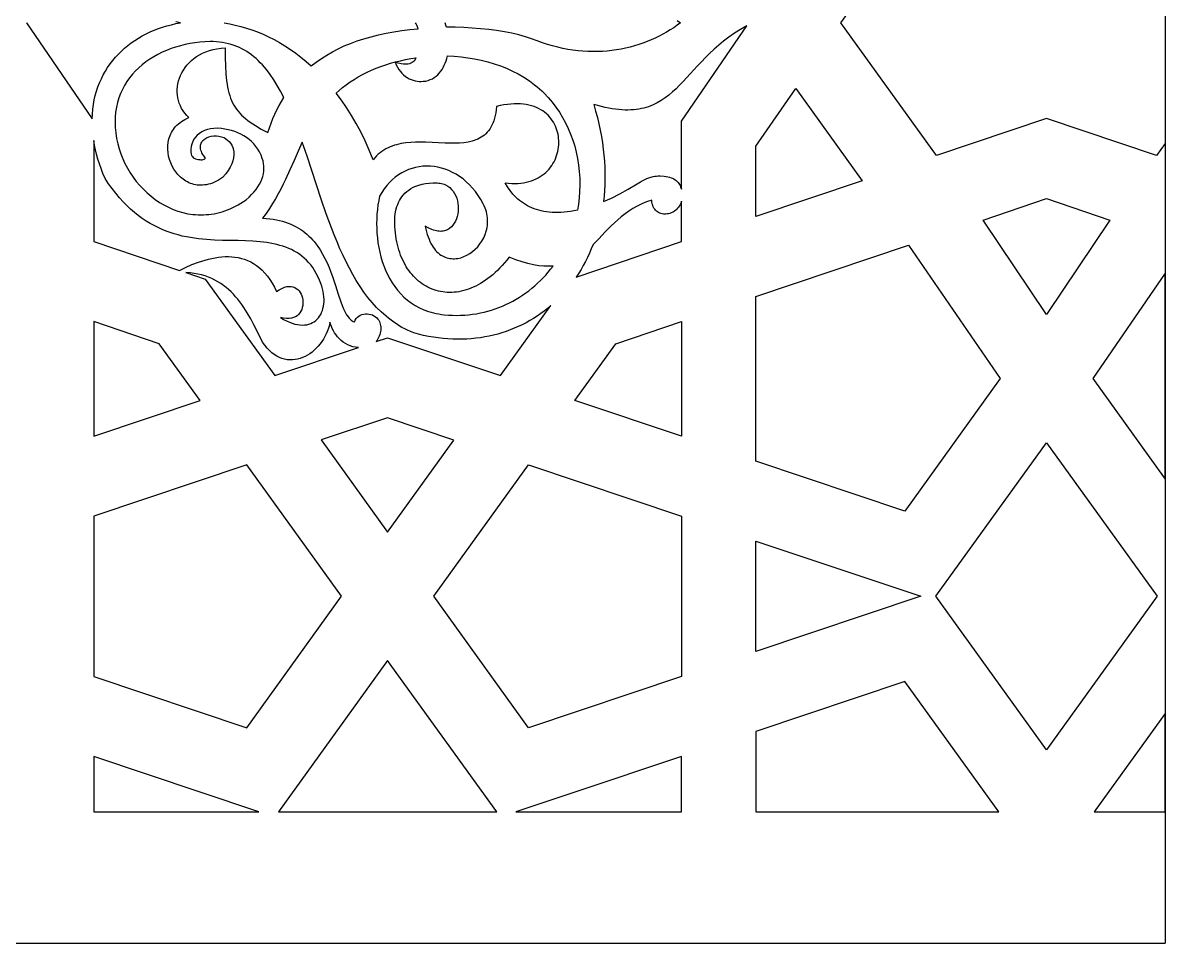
# Model space of a CAD drawing. Extents: x -52 to 65, y -44 to -4.
# Drawn here: x 40.02 to 64.62, y -44.33 to -24.51 of the extents above; entities that cross this region are included whole.
import ezdxf

# ---------------------------------------------------------------- set-up
doc = ezdxf.new("R2010")
doc.units = 0
doc.header["$MEASUREMENT"] = 0
doc.layers.get('0').update_dxf_attribs({"linetype": 'CONTINUOUS'})
doc.layers.add('LAYER_1', color=18, linetype='CONTINUOUS')

msp = doc.modelspace()

# ---------------------------------------------------------------- linework, layer by layer
msp.add_line((64.619, -4.33), (64.619, -44.329))
at = {"layer": 'LAYER_1'}
for points in [[(62.063, -22.45), (62.063, -22.451), (62.064, -22.45), (64.43, -21.652), (64.619, -21.914), (64.619, -27.105), (64.43, -27.368), (62.064, -26.568), (62.064, -26.568), (59.697, -27.367), (57.638, -24.509), (59.697, -21.651)], [(55.61, -24.575), (55.474, -24.652), (55.346, -24.733), (55.226, -24.817), (55.113, -24.902), (55.006, -24.99), (54.906, -25.078), (54.811, -25.168), (54.72, -25.257), (54.634, -25.347), (54.551, -25.435), (54.392, -25.609), (54.24, -25.774), (54.164, -25.852), (54.089, -25.927), (54.012, -25.998), (53.934, -26.065), (53.853, -26.126), (53.77, -26.183), (53.683, -26.233), (53.592, -26.277), (53.544, -26.297), (53.496, -26.315), (53.446, -26.331), (53.395, -26.345), (53.342, -26.357), (53.287, -26.367), (53.231, -26.376), (53.174, -26.382), (53.114, -26.386), (53.052, -26.387), (52.989, -26.387), (52.923, -26.384), (52.856, -26.379), (52.786, -26.371), (52.714, -26.361), (52.639, -26.348), (52.562, -26.332), (52.483, -26.314), (52.401, -26.293), (52.316, -26.27), (52.357, -26.41), (52.394, -26.549), (52.427, -26.687), (52.456, -26.824), (52.481, -26.96), (52.503, -27.094), (52.521, -27.227), (52.535, -27.359), (52.546, -27.489), (52.553, -27.618), (52.557, -27.746), (52.558, -27.871), (52.555, -27.996), (52.549, -28.119), (52.539, -28.24), (52.526, -28.359), (52.527, -28.359), (52.697, -28.282), (52.874, -28.192), (53.058, -28.091), (53.249, -27.977), (53.322, -27.933), (53.39, -27.895), (53.457, -27.863), (53.524, -27.838), (53.593, -27.82), (53.629, -27.814), (53.666, -27.809), (53.705, -27.807), (53.746, -27.806), (53.834, -27.811), (53.876, -27.817), (53.914, -27.824), (53.95, -27.834), (53.983, -27.845), (54.013, -27.858), (54.041, -27.872), (54.067, -27.889), (54.091, -27.906), (54.112, -27.926), (54.131, -27.946), (54.147, -27.967), (54.162, -27.99), (54.175, -28.014), (54.186, -28.038), (54.203, -28.089), (54.203, -26.627)], [(45.643, -26.115), (45.574, -25.983), (45.502, -25.856), (45.427, -25.736), (45.349, -25.622), (45.267, -25.515), (45.181, -25.415), (45.137, -25.368), (45.091, -25.323), (45.045, -25.28), (44.997, -25.24), (44.948, -25.201), (44.898, -25.164), (44.847, -25.13), (44.794, -25.098), (44.74, -25.069), (44.685, -25.042), (44.629, -25.017), (44.571, -24.995), (44.511, -24.975), (44.451, -24.958), (44.388, -24.944), (44.325, -24.932), (44.259, -24.923), (44.192, -24.917), (44.124, -24.914), (44.054, -24.913), (43.945, -24.917), (43.836, -24.926), (43.729, -24.938), (43.623, -24.955), (43.518, -24.976), (43.415, -25.002), (43.313, -25.031), (43.214, -25.065), (43.117, -25.102), (43.022, -25.144), (42.931, -25.189), (42.842, -25.239), (42.756, -25.292), (42.674, -25.35), (42.595, -25.411), (42.521, -25.476), (42.45, -25.544), (42.384, -25.617), (42.323, -25.693), (42.266, -25.773), (42.214, -25.856), (42.167, -25.943), (42.126, -26.033), (42.091, -26.127), (42.062, -26.225), (42.039, -26.326), (42.022, -26.43), (42.012, -26.538), (42.009, -26.649), (42.012, -26.763), (42.024, -26.881), (42.042, -27.001), (42.066, -27.113), (42.096, -27.224), (42.133, -27.332), (42.175, -27.438), (42.223, -27.542), (42.277, -27.642), (42.335, -27.74), (42.399, -27.834), (42.467, -27.925), (42.54, -28.012), (42.618, -28.094), (42.699, -28.172), (42.784, -28.245), (42.873, -28.313), (42.965, -28.375), (43.061, -28.432), (43.159, -28.482), (43.26, -28.526), (43.364, -28.564), (43.47, -28.595), (43.577, -28.619), (43.687, -28.635), (43.743, -28.64), (43.799, -28.643), (43.855, -28.644), (43.911, -28.643), (43.968, -28.64), (44.025, -28.635), (44.082, -28.628), (44.14, -28.619), (44.198, -28.607), (44.255, -28.593), (44.313, -28.577), (44.371, -28.558), (44.429, -28.537), (44.488, -28.514), (44.546, -28.488), (44.604, -28.459), (44.662, -28.429), (44.72, -28.395), (44.778, -28.359), (44.835, -28.32), (44.895, -28.264), (44.95, -28.209), (44.999, -28.153), (45.044, -28.097), (45.083, -28.041), (45.117, -27.985), (45.146, -27.93), (45.169, -27.874), (45.188, -27.818), (45.202, -27.763), (45.21, -27.707), (45.214, -27.652), (45.213, -27.596), (45.207, -27.54), (45.196, -27.484), (45.18, -27.428), (45.153, -27.357), (45.121, -27.29), (45.084, -27.227), (45.043, -27.169), (44.997, -27.115), (44.948, -27.065), (44.895, -27.019), (44.839, -26.977), (44.779, -26.94), (44.717, -26.906), (44.653, -26.877), (44.586, -26.851), (44.517, -26.829), (44.447, -26.811), (44.375, -26.797), (44.303, -26.787), (44.218, -26.78), (44.138, -26.782), (44.064, -26.791), (43.996, -26.807), (43.933, -26.829), (43.876, -26.858), (43.825, -26.891), (43.78, -26.93), (43.741, -26.972), (43.708, -27.018), (43.682, -27.067), (43.662, -27.119), (43.648, -27.173), (43.642, -27.229), (43.642, -27.285), (43.649, -27.341), (43.658, -27.367), (43.673, -27.389), (43.693, -27.408), (43.716, -27.424), (43.743, -27.436), (43.772, -27.445), (43.801, -27.452), (43.831, -27.456), (43.859, -27.457), (43.885, -27.457), (43.909, -27.453), (43.928, -27.448), (43.942, -27.441), (43.951, -27.432), (43.952, -27.421), (43.946, -27.409), (43.92, -27.375), (43.899, -27.343), (43.881, -27.312), (43.867, -27.281), (43.857, -27.252), (43.85, -27.224), (43.847, -27.197), (43.847, -27.171), (43.849, -27.147), (43.855, -27.124), (43.863, -27.101), (43.874, -27.081), (43.886, -27.061), (43.901, -27.043), (43.918, -27.026), (43.937, -27.011), (43.958, -26.997), (43.98, -26.984), (44.028, -26.964), (44.08, -26.95), (44.135, -26.942), (44.191, -26.941), (44.247, -26.948), (44.302, -26.961), (44.329, -26.971), (44.355, -26.982), (44.395, -27.005), (44.433, -27.033), (44.467, -27.066), (44.496, -27.103), (44.522, -27.145), (44.542, -27.191), (44.556, -27.241), (44.564, -27.295), (44.565, -27.353), (44.559, -27.414), (44.544, -27.478), (44.52, -27.545), (44.487, -27.615), (44.444, -27.688), (44.391, -27.763), (44.326, -27.84), (44.281, -27.87), (44.236, -27.897), (44.191, -27.92), (44.147, -27.941), (44.104, -27.959), (44.061, -27.973), (44.018, -27.985), (43.977, -27.995), (43.936, -28.001), (43.895, -28.005), (43.855, -28.006), (43.816, -28.005), (43.778, -28.002), (43.74, -27.996), (43.704, -27.988), (43.668, -27.978), (43.633, -27.966), (43.599, -27.952), (43.566, -27.936), (43.534, -27.918), (43.473, -27.878), (43.416, -27.831), (43.364, -27.778), (43.317, -27.721), (43.275, -27.659), (43.238, -27.593), (43.207, -27.524), (43.182, -27.453), (43.163, -27.38), (43.15, -27.306), (43.145, -27.231), (43.146, -27.156), (43.154, -27.082), (43.17, -27.009), (43.181, -26.973), (43.194, -26.938), (43.209, -26.903), (43.226, -26.869), (43.245, -26.836), (43.266, -26.804), (43.289, -26.773), (43.314, -26.743), (43.342, -26.714), (43.372, -26.686), (43.404, -26.66), (43.438, -26.634), (43.475, -26.611), (43.514, -26.588), (43.555, -26.568), (43.599, -26.549), (43.553, -26.504), (43.511, -26.456), (43.475, -26.406), (43.443, -26.353), (43.415, -26.298), (43.393, -26.242), (43.375, -26.184), (43.361, -26.125), (43.353, -26.065), (43.349, -26.004), (43.349, -25.943), (43.354, -25.882), (43.364, -25.821), (43.378, -25.76), (43.397, -25.7), (43.42, -25.641), (43.448, -25.584), (43.48, -25.527), (43.516, -25.473), (43.557, -25.421), (43.602, -25.371), (43.652, -25.323), (43.706, -25.278), (43.764, -25.237), (43.827, -25.199), (43.894, -25.164), (43.965, -25.134), (44.04, -25.108), (44.12, -25.086), (44.203, -25.069), (44.291, -25.057), (44.383, -25.05), (44.383, -25.254), (44.387, -25.438), (44.396, -25.606), (44.411, -25.757), (44.421, -25.827), (44.432, -25.894), (44.445, -25.958), (44.46, -26.018), (44.477, -26.076), (44.496, -26.131), (44.517, -26.183), (44.541, -26.233), (44.566, -26.281), (44.595, -26.327), (44.625, -26.371), (44.659, -26.414), (44.695, -26.455), (44.734, -26.495), (44.776, -26.535), (44.82, -26.573), (44.868, -26.611), (44.919, -26.648), (45.032, -26.721), (45.158, -26.796), (45.298, -26.872), (45.333, -26.769), (45.37, -26.668), (45.409, -26.57), (45.451, -26.474), (45.495, -26.38), (45.542, -26.289), (45.591, -26.2), (45.643, -26.114)], [(48.487, -25.262), (48.469, -25.296), (48.45, -25.324), (48.428, -25.348), (48.404, -25.365), (48.378, -25.379), (48.346, -25.391), (48.31, -25.399), (48.268, -25.402), (48.221, -25.4), (48.167, -25.392), (48.106, -25.376), (48.039, -25.353), (48.063, -25.411), (48.091, -25.464), (48.12, -25.513), (48.153, -25.557), (48.187, -25.596), (48.223, -25.632), (48.261, -25.663), (48.301, -25.69), (48.341, -25.713), (48.383, -25.732), (48.426, -25.747), (48.47, -25.758), (48.514, -25.766), (48.558, -25.771), (48.602, -25.771), (48.646, -25.769), (48.699, -25.762), (48.749, -25.75), (48.797, -25.733), (48.841, -25.712), (48.883, -25.687), (48.921, -25.659), (48.958, -25.627), (48.991, -25.591), (49.022, -25.553), (49.05, -25.512), (49.075, -25.468), (49.098, -25.423), (49.118, -25.375), (49.136, -25.326), (49.152, -25.275), (49.164, -25.223), (49.164, -25.223), (49.312, -25.23), (49.459, -25.242), (49.605, -25.26), (49.749, -25.284), (49.892, -25.313), (50.033, -25.348), (50.171, -25.389), (50.306, -25.436), (50.439, -25.488), (50.567, -25.547), (50.692, -25.611), (50.813, -25.682), (50.929, -25.758), (51.04, -25.841), (51.094, -25.884), (51.146, -25.929), (51.197, -25.976), (51.246, -26.024), (51.336, -26.12), (51.421, -26.219), (51.501, -26.324), (51.575, -26.433), (51.644, -26.545), (51.708, -26.662), (51.766, -26.783), (51.818, -26.907), (51.864, -27.034), (51.905, -27.164), (51.939, -27.298), (51.967, -27.434), (51.989, -27.572), (52.005, -27.713), (52.014, -27.857), (52.016, -28.002), (52.012, -28.141), (52.002, -28.278), (51.985, -28.413), (51.964, -28.546), (51.964, -28.546), (51.964, -28.545), (51.889, -28.56), (51.817, -28.573), (51.746, -28.583), (51.677, -28.59), (51.61, -28.595), (51.545, -28.597), (51.481, -28.597), (51.419, -28.594), (51.358, -28.589), (51.299, -28.582), (51.242, -28.572), (51.187, -28.561), (51.133, -28.547), (51.081, -28.531), (51.03, -28.513), (50.981, -28.493), (50.933, -28.472), (50.888, -28.448), (50.843, -28.423), (50.801, -28.395), (50.759, -28.366), (50.72, -28.336), (50.682, -28.304), (50.645, -28.27), (50.61, -28.235), (50.577, -28.198), (50.514, -28.121), (50.458, -28.039), (50.407, -27.952), (50.479, -27.961), (50.549, -27.967), (50.616, -27.968), (50.681, -27.967), (50.744, -27.962), (50.805, -27.954), (50.863, -27.943), (50.919, -27.929), (50.973, -27.913), (51.025, -27.893), (51.074, -27.872), (51.121, -27.847), (51.165, -27.821), (51.207, -27.792), (51.247, -27.762), (51.285, -27.729), (51.32, -27.695), (51.353, -27.658), (51.383, -27.621), (51.412, -27.582), (51.437, -27.541), (51.461, -27.5), (51.482, -27.457), (51.5, -27.414), (51.517, -27.369), (51.531, -27.324), (51.542, -27.279), (51.551, -27.233), (51.558, -27.186), (51.562, -27.14), (51.564, -27.093), (51.563, -27.046), (51.56, -27), (51.555, -26.954), (51.547, -26.908), (51.536, -26.863), (51.523, -26.818), (51.508, -26.775), (51.49, -26.732), (51.47, -26.69), (51.447, -26.649), (51.422, -26.61), (51.394, -26.572), (51.363, -26.535), (51.331, -26.501), (51.295, -26.467), (51.257, -26.436), (51.217, -26.407), (51.174, -26.38), (51.129, -26.355), (51.081, -26.333), (51.03, -26.313), (50.977, -26.295), (50.921, -26.281), (50.863, -26.269), (50.802, -26.26), (50.739, -26.255), (50.672, -26.252), (50.604, -26.253), (50.533, -26.258), (50.459, -26.266), (50.382, -26.278), (50.303, -26.293), (50.221, -26.313), (50.214, -26.381), (50.205, -26.446), (50.193, -26.507), (50.178, -26.564), (50.162, -26.617), (50.144, -26.667), (50.123, -26.713), (50.1, -26.756), (50.076, -26.796), (50.05, -26.833), (50.021, -26.867), (49.991, -26.898), (49.96, -26.926), (49.926, -26.952), (49.892, -26.975), (49.855, -26.996), (49.817, -27.014), (49.778, -27.031), (49.738, -27.045), (49.696, -27.057), (49.609, -27.077), (49.518, -27.09), (49.423, -27.098), (49.325, -27.101), (49.223, -27.101), (49.12, -27.098), (48.694, -27.08), (48.587, -27.079), (48.481, -27.08), (48.375, -27.085), (48.272, -27.095), (48.171, -27.11), (48.072, -27.133), (48.024, -27.147), (47.977, -27.163), (47.931, -27.181), (47.886, -27.201), (47.841, -27.224), (47.798, -27.249), (47.756, -27.277), (47.716, -27.307), (47.676, -27.341), (47.638, -27.377), (47.602, -27.416), (47.567, -27.459), (47.482, -27.251), (47.392, -27.051), (47.298, -26.86), (47.2, -26.677), (47.098, -26.502), (46.992, -26.334), (46.882, -26.175), (46.769, -26.023), (46.769, -26.021), (46.836, -25.963), (46.905, -25.904), (46.986, -25.843), (47.07, -25.783), (47.157, -25.727), (47.247, -25.674), (47.34, -25.623), (47.435, -25.575), (47.532, -25.53), (47.632, -25.489), (47.733, -25.45), (47.837, -25.414), (47.942, -25.381), (48.048, -25.351), (48.156, -25.324), (48.266, -25.3), (48.376, -25.28)], [(55.806, -28.68), (55.806, -27.165), (56.664, -25.921), (58.095, -27.909)], [(43.396, -29.841), (43.528, -29.777), (43.664, -29.717), (43.804, -29.663), (43.875, -29.639), (43.946, -29.617), (44.018, -29.598), (44.09, -29.581), (44.162, -29.567), (44.235, -29.556), (44.307, -29.548), (44.378, -29.544), (44.45, -29.543), (44.521, -29.547), (44.591, -29.554), (44.661, -29.565), (44.729, -29.582), (44.797, -29.602), (44.864, -29.628), (44.929, -29.659), (44.993, -29.695), (45.055, -29.737), (45.116, -29.785), (45.175, -29.839), (45.233, -29.898), (45.288, -29.965), (45.341, -30.037), (45.392, -30.117), (45.441, -30.204), (45.487, -30.298), (45.546, -30.258), (45.602, -30.227), (45.656, -30.205), (45.706, -30.191), (45.754, -30.185), (45.798, -30.187), (45.839, -30.195), (45.877, -30.209), (45.911, -30.229), (45.942, -30.254), (45.97, -30.283), (45.993, -30.315), (46.013, -30.351), (46.029, -30.39), (46.042, -30.43), (46.05, -30.472), (46.054, -30.515), (46.054, -30.558), (46.05, -30.6), (46.041, -30.642), (46.028, -30.682), (46.011, -30.72), (45.989, -30.755), (45.962, -30.787), (45.931, -30.816), (45.894, -30.84), (45.853, -30.858), (45.807, -30.872), (45.755, -30.879), (45.699, -30.879), (45.637, -30.872), (45.569, -30.858), (45.636, -30.896), (45.7, -30.929), (45.762, -30.957), (45.822, -30.979), (45.88, -30.996), (45.936, -31.008), (45.99, -31.015), (46.041, -31.018), (46.09, -31.016), (46.136, -31.01), (46.18, -30.999), (46.221, -30.985), (46.26, -30.966), (46.296, -30.945), (46.33, -30.919), (46.361, -30.891), (46.389, -30.859), (46.414, -30.824), (46.437, -30.787), (46.456, -30.747), (46.473, -30.704), (46.486, -30.659), (46.496, -30.613), (46.504, -30.564), (46.508, -30.513), (46.509, -30.461), (46.506, -30.408), (46.5, -30.353), (46.491, -30.297), (46.478, -30.241), (46.462, -30.183), (46.443, -30.126), (46.412, -30.048), (46.378, -29.974), (46.342, -29.905), (46.304, -29.84), (46.264, -29.779), (46.222, -29.722), (46.177, -29.669), (46.13, -29.62), (46.082, -29.574), (46.031, -29.532), (45.978, -29.493), (45.923, -29.457), (45.867, -29.424), (45.808, -29.394), (45.748, -29.367), (45.686, -29.342), (45.622, -29.32), (45.557, -29.301), (45.49, -29.283), (45.421, -29.268), (45.351, -29.254), (45.28, -29.243), (45.132, -29.224), (44.979, -29.211), (44.821, -29.203), (44.659, -29.199), (44.492, -29.196), (44.323, -29.194), (44.152, -29.188), (43.98, -29.177), (43.806, -29.16), (43.719, -29.149), (43.631, -29.135), (43.544, -29.119), (43.456, -29.1), (43.369, -29.078), (43.281, -29.053), (43.194, -29.025), (43.107, -28.994), (43.021, -28.959), (42.934, -28.92), (42.848, -28.877), (42.763, -28.83), (42.678, -28.778), (42.593, -28.722), (42.509, -28.661), (42.426, -28.594), (42.344, -28.523), (42.262, -28.446), (42.182, -28.364), (42.102, -28.275), (42.023, -28.181), (41.945, -28.08), (41.868, -27.973), (41.793, -27.859), (41.749, -27.753), (41.709, -27.648), (41.673, -27.544), (41.641, -27.442), (41.613, -27.341), (41.589, -27.242), (41.568, -27.143), (41.551, -27.046), (41.551, -29.22)], [(51.394, -30.6), (51.322, -30.659), (51.249, -30.717), (51.174, -30.772), (51.097, -30.824), (51.019, -30.874), (50.939, -30.922), (50.858, -30.967), (50.775, -31.01), (50.691, -31.05), (50.605, -31.088), (50.518, -31.122), (50.43, -31.155), (50.34, -31.184), (50.249, -31.211), (50.157, -31.235), (50.064, -31.256), (49.969, -31.275), (49.874, -31.29), (49.777, -31.303), (49.679, -31.312), (49.581, -31.319), (49.481, -31.323), (49.38, -31.324), (49.279, -31.321), (49.176, -31.316), (49.073, -31.307), (48.969, -31.295), (48.865, -31.28), (48.759, -31.262), (48.653, -31.241), (48.546, -31.216), (48.439, -31.188), (48.373, -31.16), (48.309, -31.131), (48.246, -31.1), (48.185, -31.067), (48.125, -31.032), (48.066, -30.995), (48.008, -30.956), (47.952, -30.915), (47.897, -30.873), (47.843, -30.829), (47.739, -30.736), (47.64, -30.637), (47.545, -30.532), (47.454, -30.422), (47.367, -30.306), (47.284, -30.185), (47.204, -30.059), (47.128, -29.929), (47.055, -29.795), (46.984, -29.658), (46.917, -29.517), (46.852, -29.373), (46.789, -29.227), (46.729, -29.078), (46.67, -28.927), (46.557, -28.62), (46.45, -28.31), (46.244, -27.686), (46.142, -27.379), (46.039, -27.078), (46.039, -27.078), (45.95, -27.274), (45.863, -27.473), (45.773, -27.676), (45.679, -27.881), (45.629, -27.984), (45.576, -28.088), (45.521, -28.192), (45.462, -28.297), (45.4, -28.402), (45.333, -28.507), (45.262, -28.613), (45.186, -28.718), (45.265, -28.722), (45.34, -28.729), (45.413, -28.739), (45.484, -28.751), (45.551, -28.765), (45.616, -28.782), (45.679, -28.801), (45.739, -28.823), (45.797, -28.846), (45.852, -28.872), (45.906, -28.899), (45.957, -28.928), (46.006, -28.96), (46.053, -28.992), (46.097, -29.027), (46.14, -29.063), (46.182, -29.1), (46.221, -29.139), (46.258, -29.179), (46.294, -29.22), (46.361, -29.306), (46.422, -29.395), (46.478, -29.488), (46.528, -29.583), (46.574, -29.68), (46.617, -29.778), (46.655, -29.876), (46.691, -29.975), (46.755, -30.168), (46.814, -30.352), (46.871, -30.521), (46.9, -30.599), (46.93, -30.671), (46.962, -30.737), (46.995, -30.797), (47.032, -30.848), (47.051, -30.871), (47.071, -30.891), (47.092, -30.91), (47.114, -30.926), (47.137, -30.939), (47.161, -30.95), (47.179, -30.911), (47.201, -30.876), (47.228, -30.847), (47.258, -30.823), (47.29, -30.804), (47.325, -30.79), (47.362, -30.781), (47.4, -30.777), (47.438, -30.777), (47.476, -30.781), (47.513, -30.789), (47.549, -30.801), (47.583, -30.818), (47.615, -30.838), (47.644, -30.861), (47.669, -30.888), (47.686, -30.913), (47.7, -30.939), (47.711, -30.967), (47.72, -30.997), (47.726, -31.028), (47.729, -31.06), (47.729, -31.092), (47.728, -31.125), (47.723, -31.159), (47.717, -31.192), (47.708, -31.224), (47.697, -31.256), (47.684, -31.287), (47.669, -31.317), (47.652, -31.346), (47.633, -31.372), (47.877, -31.29), (50.307, -32.105)], [(51.439, -29.748), (51.439, -29.748), (51.343, -29.752), (51.242, -29.749), (51.134, -29.739), (51.021, -29.72), (50.9, -29.693), (50.773, -29.657), (50.638, -29.612), (50.495, -29.557), (50.446, -29.619), (50.396, -29.678), (50.345, -29.735), (50.295, -29.789), (50.243, -29.84), (50.192, -29.888), (50.14, -29.934), (50.089, -29.976), (50.036, -30.017), (49.984, -30.054), (49.932, -30.089), (49.88, -30.121), (49.827, -30.151), (49.775, -30.178), (49.723, -30.203), (49.67, -30.225), (49.618, -30.245), (49.566, -30.262), (49.515, -30.277), (49.463, -30.289), (49.412, -30.299), (49.361, -30.307), (49.311, -30.312), (49.261, -30.315), (49.211, -30.316), (49.162, -30.315), (49.113, -30.311), (49.065, -30.305), (49.018, -30.297), (48.971, -30.287), (48.924, -30.274), (48.879, -30.26), (48.834, -30.243), (48.79, -30.225), (48.747, -30.204), (48.705, -30.181), (48.664, -30.157), (48.623, -30.13), (48.584, -30.101), (48.546, -30.071), (48.508, -30.038), (48.472, -30.004), (48.437, -29.968), (48.403, -29.93), (48.37, -29.891), (48.339, -29.849), (48.309, -29.806), (48.28, -29.761), (48.253, -29.714), (48.227, -29.666), (48.202, -29.616), (48.179, -29.565), (48.158, -29.511), (48.138, -29.457), (48.119, -29.401), (48.102, -29.343), (48.087, -29.283), (48.074, -29.223), (48.063, -29.161), (48.053, -29.097), (48.045, -29.032), (48.039, -28.966), (48.035, -28.898), (48.032, -28.829), (48.03, -28.79), (48.031, -28.745), (48.034, -28.688), (48.042, -28.62), (48.056, -28.544), (48.079, -28.463), (48.094, -28.422), (48.112, -28.38), (48.133, -28.338), (48.157, -28.297), (48.184, -28.257), (48.215, -28.218), (48.25, -28.18), (48.288, -28.144), (48.331, -28.11), (48.379, -28.079), (48.431, -28.05), (48.488, -28.025), (48.55, -28.003), (48.618, -27.984), (48.691, -27.97), (48.77, -27.961), (48.855, -27.956), (48.946, -27.956), (48.979, -27.959), (49.01, -27.963), (49.041, -27.969), (49.07, -27.976), (49.097, -27.986), (49.124, -27.997), (49.173, -28.024), (49.217, -28.057), (49.256, -28.096), (49.291, -28.138), (49.32, -28.185), (49.345, -28.235), (49.365, -28.287), (49.38, -28.342), (49.391, -28.398), (49.397, -28.455), (49.398, -28.512), (49.395, -28.569), (49.388, -28.625), (49.376, -28.679), (49.359, -28.732), (49.338, -28.781), (49.313, -28.827), (49.284, -28.869), (49.25, -28.906), (49.212, -28.938), (49.17, -28.964), (49.124, -28.983), (49.099, -28.99), (49.074, -28.995), (49.047, -28.999), (49.02, -29), (48.991, -28.999), (48.961, -28.997), (48.931, -28.991), (48.899, -28.984), (48.867, -28.974), (48.833, -28.962), (48.763, -28.929), (48.689, -28.886), (48.702, -28.95), (48.716, -29.01), (48.732, -29.067), (48.75, -29.12), (48.769, -29.171), (48.79, -29.218), (48.811, -29.262), (48.835, -29.303), (48.859, -29.341), (48.884, -29.376), (48.911, -29.409), (48.938, -29.438), (48.967, -29.465), (48.996, -29.489), (49.026, -29.51), (49.057, -29.529), (49.088, -29.545), (49.12, -29.558), (49.153, -29.569), (49.185, -29.578), (49.219, -29.584), (49.252, -29.588), (49.286, -29.59), (49.319, -29.59), (49.353, -29.587), (49.387, -29.583), (49.454, -29.568), (49.52, -29.545), (49.585, -29.515), (49.647, -29.478), (49.707, -29.435), (49.764, -29.386), (49.817, -29.332), (49.865, -29.272), (49.908, -29.208), (49.946, -29.14), (49.977, -29.068), (50.002, -28.993), (50.012, -28.954), (50.019, -28.915), (50.025, -28.875), (50.029, -28.834), (50.031, -28.793), (50.03, -28.752), (50.027, -28.71), (50.022, -28.668), (50.014, -28.625), (50.004, -28.582), (49.992, -28.54), (49.977, -28.497), (49.959, -28.453), (49.938, -28.41), (49.885, -28.316), (49.829, -28.227), (49.769, -28.144), (49.706, -28.068), (49.64, -27.996), (49.572, -27.931), (49.501, -27.872), (49.428, -27.818), (49.353, -27.771), (49.277, -27.729), (49.199, -27.692), (49.12, -27.662), (49.04, -27.637), (48.96, -27.618), (48.88, -27.605), (48.799, -27.597), (48.718, -27.596), (48.638, -27.599), (48.559, -27.609), (48.48, -27.624), (48.403, -27.645), (48.327, -27.671), (48.253, -27.703), (48.181, -27.741), (48.111, -27.784), (48.043, -27.833), (47.979, -27.887), (47.917, -27.947), (47.858, -28.012), (47.803, -28.083), (47.751, -28.16), (47.704, -28.241), (47.685, -28.335), (47.669, -28.431), (47.657, -28.529), (47.648, -28.629), (47.642, -28.73), (47.64, -28.832), (47.642, -28.935), (47.647, -29.038), (47.657, -29.141), (47.67, -29.244), (47.687, -29.347), (47.708, -29.448), (47.733, -29.548), (47.763, -29.647), (47.797, -29.744), (47.835, -29.839), (47.877, -29.931), (47.924, -30.021), (47.976, -30.107), (48.032, -30.19), (48.093, -30.269), (48.159, -30.344), (48.229, -30.414), (48.305, -30.48), (48.386, -30.54), (48.471, -30.596), (48.562, -30.645), (48.659, -30.688), (48.76, -30.726), (48.813, -30.742), (48.867, -30.756), (48.923, -30.768), (48.98, -30.779), (49.038, -30.788), (49.098, -30.795), (49.187, -30.803), (49.275, -30.807), (49.363, -30.809), (49.45, -30.807), (49.537, -30.803), (49.622, -30.796), (49.707, -30.786), (49.791, -30.773), (49.874, -30.757), (49.956, -30.739), (50.037, -30.718), (50.117, -30.695), (50.196, -30.669), (50.274, -30.64), (50.35, -30.609), (50.426, -30.576), (50.5, -30.54), (50.573, -30.502), (50.645, -30.461), (50.715, -30.419), (50.784, -30.374), (50.852, -30.327), (50.918, -30.278), (50.982, -30.226), (51.045, -30.173), (51.107, -30.118), (51.167, -30.061), (51.225, -30.002), (51.281, -29.941), (51.336, -29.878), (51.388, -29.814)], [(54.203, -28.347), (54.195, -28.377), (54.185, -28.405), (54.173, -28.432), (54.158, -28.458), (54.141, -28.482), (54.122, -28.504), (54.102, -28.525), (54.08, -28.544), (54.056, -28.562), (54.032, -28.577), (54.006, -28.591), (53.98, -28.603), (53.953, -28.612), (53.926, -28.62), (53.898, -28.625), (53.871, -28.628), (53.843, -28.629), (53.816, -28.628), (53.789, -28.624), (53.763, -28.618), (53.738, -28.609), (53.713, -28.597), (53.69, -28.583), (53.668, -28.566), (53.648, -28.546), (53.629, -28.524), (53.613, -28.498), (53.598, -28.47), (53.586, -28.438), (53.575, -28.404), (53.568, -28.366), (53.563, -28.325), (53.454, -28.364), (53.35, -28.408), (53.252, -28.456), (53.159, -28.509), (53.072, -28.565), (52.989, -28.624), (52.909, -28.686), (52.834, -28.75), (52.761, -28.816), (52.691, -28.882), (52.557, -29.018), (52.429, -29.152), (52.302, -29.282), (52.302, -29.282), (52.301, -29.285), (52.263, -29.379), (52.224, -29.471), (52.182, -29.561), (52.138, -29.649), (52.091, -29.736), (52.043, -29.82), (51.992, -29.902), (51.94, -29.983), (54.203, -29.219)], [(62.063, -28.293), (63.43, -28.756), (62.063, -30.789), (60.697, -28.756)], [(55.806, -33.947), (55.806, -30.404), (59.095, -29.297), (61.069, -32.17), (59.016, -35.024)], [(47.249, -31.5), (47.187, -31.495), (47.128, -31.484), (47.072, -31.466), (47.019, -31.444), (46.969, -31.417), (46.922, -31.386), (46.879, -31.351), (46.838, -31.314), (46.801, -31.273), (46.767, -31.23), (46.737, -31.186), (46.71, -31.14), (46.686, -31.094), (46.666, -31.047), (46.65, -31.001), (46.637, -30.955), (46.623, -31.02), (46.604, -31.084), (46.583, -31.145), (46.557, -31.205), (46.528, -31.264), (46.497, -31.32), (46.462, -31.373), (46.425, -31.424), (46.385, -31.473), (46.342, -31.518), (46.298, -31.56), (46.251, -31.599), (46.203, -31.635), (46.153, -31.666), (46.101, -31.694), (46.048, -31.718), (45.995, -31.738), (45.94, -31.753), (45.885, -31.763), (45.829, -31.769), (45.772, -31.769), (45.716, -31.764), (45.66, -31.754), (45.603, -31.738), (45.548, -31.717), (45.492, -31.689), (45.438, -31.655), (45.385, -31.615), (45.332, -31.568), (45.281, -31.514), (45.232, -31.454), (45.184, -31.386), (45.062, -31.136), (44.998, -31.01), (44.929, -30.883), (44.857, -30.758), (44.779, -30.637), (44.738, -30.578), (44.695, -30.52), (44.651, -30.463), (44.605, -30.408), (44.556, -30.355), (44.506, -30.304), (44.454, -30.255), (44.399, -30.208), (44.343, -30.164), (44.283, -30.123), (44.221, -30.084), (44.157, -30.048), (44.09, -30.015), (44.02, -29.986), (43.947, -29.96), (43.871, -29.937), (43.792, -29.919), (43.709, -29.904), (43.623, -29.894), (43.534, -29.888), (43.948, -30.028), (45.446, -32.105)], [(64.619, -29.899), (63.059, -32.17), (64.619, -34.339)], [(41.551, -30.944), (41.551, -33.409), (43.843, -32.642), (42.961, -31.42)], [(54.203, -30.944), (54.203, -33.409), (51.911, -32.642), (52.793, -31.42)], [(47.877, -33.014), (46.448, -33.493), (47.877, -35.476), (49.306, -33.494)], [(62.063, -33.552), (64.444, -36.86), (62.064, -40.168), (59.683, -36.86)], [(46.884, -36.86), (44.844, -34.03), (41.551, -35.133), (41.551, -36.86), (41.551, -38.587), (44.844, -39.689)], [(48.87, -36.86), (50.91, -34.03), (54.203, -35.133), (54.203, -36.86), (54.203, -38.587), (50.91, -39.69)], [(55.806, -36.86), (55.806, -35.67), (59.359, -36.86), (55.806, -38.05)], [(50.228, -41.504), (47.877, -38.244), (45.526, -41.504)], [(61.036, -41.504), (59.016, -38.696), (55.806, -39.773), (55.806, -41.504)], [(64.619, -39.381), (63.091, -41.504), (64.619, -41.504)], [(45.106, -41.504), (43.843, -41.078), (41.551, -40.31), (41.551, -41.504)], [(54.203, -41.504), (54.203, -40.31), (51.911, -41.078), (50.638, -41.504)]]:
    msp.add_lwpolyline(points, close=True, dxfattribs=at)
for points in [[(40.099, -24.509), (40.099, -24.509), (40.099, -24.51), (41.517, -26.578), (41.522, -26.473), (41.531, -26.37), (41.544, -26.269), (41.562, -26.171), (41.584, -26.075), (41.611, -25.981), (41.641, -25.89), (41.676, -25.801), (41.714, -25.715), (41.756, -25.631), (41.801, -25.55), (41.85, -25.471), (41.903, -25.395), (41.959, -25.322), (42.018, -25.252), (42.08, -25.184), (42.145, -25.119), (42.214, -25.057), (42.285, -24.998), (42.358, -24.941), (42.435, -24.888), (42.513, -24.838), (42.595, -24.791), (42.678, -24.746), (42.764, -24.705), (42.852, -24.668), (42.941, -24.633), (43.033, -24.602), (43.127, -24.573), (43.222, -24.549), (43.319, -24.527), (43.417, -24.509), (43.319, -24.491)], [(44.361, -24.509), (44.361, -24.509), (44.361, -24.51), (44.479, -24.531), (44.598, -24.556), (44.718, -24.586), (44.838, -24.622), (44.957, -24.662), (45.077, -24.706), (45.196, -24.756), (45.315, -24.811), (45.433, -24.871), (45.55, -24.936), (45.667, -25.007), (45.783, -25.082), (45.898, -25.163), (46.011, -25.249), (46.123, -25.341), (46.234, -25.438), (46.234, -25.438), (46.235, -25.438), (46.341, -25.355), (46.451, -25.277), (46.567, -25.203), (46.688, -25.133), (46.813, -25.068), (46.943, -25.008), (47.079, -24.952), (47.219, -24.9), (47.368, -24.852), (47.523, -24.808), (47.683, -24.769), (47.847, -24.733), (48.015, -24.702), (48.185, -24.676), (48.359, -24.653), (48.534, -24.635), (48.522, -24.595), (48.509, -24.56), (48.493, -24.532), (48.475, -24.509), (48.475, -24.509)], [(54.11, -24.456), (54.181, -24.509), (54.11, -24.563), (54.037, -24.614), (53.961, -24.663), (53.884, -24.71), (53.804, -24.756), (53.722, -24.799), (53.638, -24.839), (53.553, -24.878), (53.465, -24.914), (53.376, -24.947), (53.285, -24.978), (53.192, -25.006), (53.098, -25.032), (53.002, -25.054), (52.905, -25.074), (52.807, -25.091), (52.707, -25.105), (52.606, -25.116), (52.503, -25.123), (52.4, -25.128), (52.296, -25.129), (52.19, -25.126), (52.084, -25.12), (51.977, -25.111), (51.869, -25.097), (51.761, -25.081), (51.651, -25.06), (51.542, -25.035), (51.431, -25.007), (51.32, -24.974), (51.209, -24.938), (51.098, -24.897), (50.977, -24.852), (50.846, -24.81), (50.705, -24.771), (50.551, -24.735), (50.391, -24.703), (50.225, -24.676), (50.054, -24.653), (49.878, -24.635), (49.699, -24.621), (49.517, -24.611), (49.333, -24.606), (49.147, -24.605), (49.131, -24.556), (49.114, -24.509), (49.114, -24.509)], [(-51.834, -44.329), (-30.049, -44.329), (64.619, -44.329)]]:
    msp.add_lwpolyline(points, dxfattribs=at)

doc.saveas('drawing.dxf')
